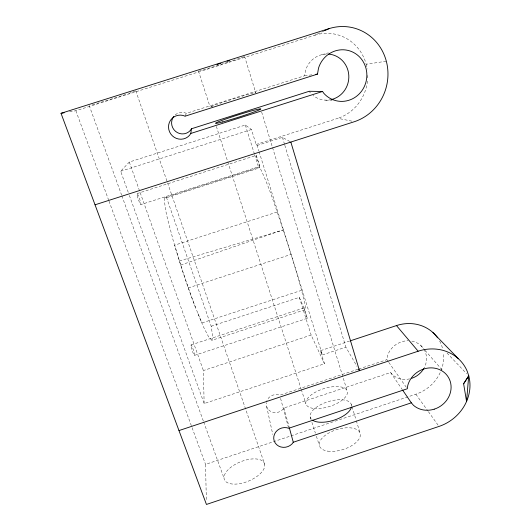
<?xml version="1.0" encoding="UTF-8"?>
<svg xmlns="http://www.w3.org/2000/svg" width="531" height="531" viewBox="0 0 531 531"><rect width="100%" height="100%" fill="white"/><g stroke="black" fill="none" stroke-linecap="round" stroke-linejoin="round"><path stroke-width="0.4" stroke-dasharray="2.65 1.99" d="M137.051 193.603L256.227 155.397L259.719 166.429L140.861 204.594M388.32 361.711L386.893 359.686L387.298 356.6A20.444 18.804 -33.5 0 1 408.16 340.756M175.23 114.888A10.866 10.62 53.3 0 1 184.416 112.632L186.348 113.349L304.628 75.767L305.517 70.484A23.079 22.143 -80.6 0 1 326.346 54.049M164.471 197.698L259.672 167.119C269.96 188.166 276.571 210.78 284.198 232.89A71.194 3.339 72 0 1 301.581 290.324L305.298 305.703L305.418 309.626L211.949 340.298L212.672 336.276L211.192 326.24L166.575 197.718L164.471 197.698C164.577 212.002 169.688 225.675 172.92 239.468C179.67 262.745 187.211 285.797 195.873 308.445M259.719 166.429L256.227 155.397M191.094 344.924L303.898 307.914L307.296 318.315L194.465 355.385M307.296 318.315L303.898 307.914M185.053 116.196L186.348 113.349M409.587 378.895A20.444 18.804 -33.5 0 1 392.555 374.806L390.617 372.536L283.932 407.981L282.877 409.421A9.671 8.954 -17.9 0 1 271.733 411.903A9.671 8.954 -17.9 0 1 266.316 402.77M166.575 197.718L258.836 168.088L259.672 167.119M128.243 192.315L120.683 171.267L129.312 162.048L245.342 125.031L251.448 129.511L256.115 144.485L257.143 145.441L258.862 150.963M69.614 111.815L75.86 110.727L314.856 35.205L323.857 31.044M180.679 265.075L283.189 229.837M206.333 499.545L205.537 464.373L415.859 394.208A38.478 35.404 -33.5 0 0 443.412 352.863M129.365 195.428L204.136 403.567L324.474 363.748L320.405 350.699L349.418 341.121M357.947 369.284L279.711 395.23L277.992 394.699A9.671 8.954 -17.9 0 0 266.469 401.994M358.73 369.025L386.893 359.686M204.136 403.567L203.393 370.558L311.139 335.061L324.474 363.748M320.405 350.699L322.397 354.907L345.873 347.161L357.011 366.41M301.581 290.324L201.86 322.961L195.461 307.409A71.493 6.08 71.9 0 1 181.078 266.343L174.639 245.183L277.169 212.022M211.192 326.24L299.331 297.367L303.301 306.553L305.418 309.626M188.299 287.902L291.088 254.409M256.115 144.485L337.895 118.313L353.653 121.519M257.143 145.441L282.419 137.35L290.842 142.062M120.683 171.267L251.448 129.511M179.385 260.953L283.249 230.009M321.992 54.627L328.311 52.854M314.856 35.205A43.024 41.279 -80.7 0 1 366.198 64.238L386.322 61.218M304.628 75.767L311.87 74.838M325.676 100.14L332.087 100.664M211.949 340.298L208.869 337.331L203.559 327.043L197.18 311.75M446.989 352.996L466.557 373.612M420.804 345.495L424.548 349.776M425.079 350.387L442.19 369.954M415.859 394.208L427.92 410.994M428.404 411.664L439.018 426.439M388.798 362.388L407.323 388.745M309.221 91.279L310.356 92.938M390.617 372.536L402.126 389.362M75.86 110.727L108.709 200.306M108.994 201.09L191.83 426.984M192.116 427.76L205.537 464.373M89.195 105.483L121.626 195.136M121.904 195.912L203.406 421.209M203.692 421.986L223.996 478.119M129.312 162.048L203.393 370.558M135.783 90.774L264.677 464.306A21.605 10.434 -22.1 0 1 236.023 484.086A21.605 10.434 -22.1 0 1 232.439 466.125A21.605 10.434 -22.1 0 1 264.677 464.306M198.468 70.995L210.077 106.957M216.363 126.424L227.553 161.079M227.806 161.862L301.031 388.665M301.283 389.455L305.863 403.626M310.17 416.974L310.914 419.284M311.909 422.364L315.394 433.143M316.383 436.223L319.37 445.463M245.342 125.031L254.415 153.997M254.661 154.78L258.836 168.088M299.331 297.367L311.139 335.061M259.108 151.753L322.397 354.907M244.572 56.359L255.67 92.553M261.677 112.141L347.221 391.048M351.336 404.476L351.814 406.023M352.046 406.799L356.089 419.968M356.328 420.738L360.124 433.13M282.419 137.35L284.57 144.472M284.808 145.268L345.873 347.161M283.932 407.981L289.156 427.11M280.567 398.376L288.652 428.291M266.668 406.653L272.788 434.517M439.648 341.101A38.478 35.404 -33.5 0 1 442.515 348.283M135.438 91.033A24.559 0.551 -17.4 0 1 126.717 94.113M125.92 94.372A24.559 0.551 -17.4 0 1 90.801 105.125M243.756 56.764A24.2 0.551 -17.6 0 1 228.649 61.948M227.852 62.207A24.2 0.551 -17.6 0 1 206.605 68.824M205.975 69.01A24.2 0.551 -17.6 0 1 202.152 70.112M201.388 70.318A24.2 0.551 -17.6 0 1 199.583 70.789M311.385 419.251A21.519 9.717 -17.4 0 1 328.297 401.602A21.519 9.717 -17.4 0 1 351.442 407.091M212.699 106.472A23.922 0.637 -17.6 0 1 211.139 106.85M211.092 106.465A23.922 0.637 -17.6 0 1 238.996 97.193A23.922 0.637 -17.6 0 1 255.013 92.932M423.95 349.279A20.444 18.804 -33.5 0 1 424.189 367.857M411.857 341.108A20.444 18.804 -33.5 0 1 423.506 348.595M331.404 99.549A23.079 22.143 -80.6 0 1 313.018 95.454M366.198 64.238A43.894 42.122 -80.8 0 1 367.2 68.99M367.737 75.435A43.894 42.122 -80.8 0 1 367.704 77.871M367.452 81.097A43.894 42.122 -80.8 0 1 337.895 118.313M327.8 451.138A21.3 10.447 -17.3 0 0 360.29 435.924A21.3 10.447 -17.3 0 0 331.384 431.663A21.3 10.447 -17.3 0 0 327.8 451.138M191.246 346.849A5.509 0.617 72.6 0 0 194.28 355.352A5.509 0.617 72.6 0 0 192.799 348.276A5.509 0.617 72.6 0 0 191.246 346.849M137.204 195.534A5.821 0.684 71.1 0 0 140.649 204.528A5.821 0.684 71.1 0 0 139.003 197.24A5.821 0.684 71.1 0 0 137.204 195.534M314.146 408.492A21.625 9.366 -17.4 0 0 347.294 393.577A21.625 9.366 -17.4 0 0 318.388 390.71A21.625 9.366 -17.4 0 0 314.146 408.492"/><path stroke-width="0.8" d="M190.788 133.46L191.459 128.781L309.221 91.279L322.569 91.471L323.83 93.33A25.86 24.718 -78.5 0 0 361.724 90.967A25.86 24.718 -78.5 0 0 353.586 52.503A25.86 24.718 -78.5 0 0 318.507 68.187L317.498 74.108L185.053 116.196L182.89 115.406A12.167 11.888 51.7 0 0 169.343 122.522A12.167 11.888 51.7 0 0 174.268 137.323A12.167 11.888 51.7 0 0 189.514 135.339L190.788 133.46L322.569 91.471M468.72 375.702L466.563 401.489L463.616 383.78L468.72 375.702L467.167 371.136A42.613 38.71 -33.2 0 0 418.156 351.217L396.471 325.583L350.201 340.862M463.616 383.78L468.793 375.968A42.613 38.71 -33.2 0 1 439.024 426.42L206.446 504.45L61.019 113.315L329.107 28.614A48.208 46.071 -78.6 0 1 386.322 61.218A49.177 47.013 -78.7 0 1 354.436 121.679L95.036 204.807M191.459 128.781L190.324 130.453A10.866 10.62 53.3 0 1 175.489 131.316A10.866 10.62 53.3 0 1 173.796 116.402M434.212 409.169A22.634 20.563 -33.2 0 1 413.476 405.319L411.339 402.83L293.285 442.25L292.11 443.836A10.72 9.804 -18.2 0 1 278.536 446.033A10.72 9.804 -18.2 0 1 274.56 434.073A10.72 9.804 -18.2 0 1 286.753 427.72L288.652 428.291L407.323 388.745L407.788 385.36A22.634 20.563 -33.2 0 1 431.059 367.864A22.634 20.563 -33.2 0 1 451.025 385.479A22.634 20.563 -33.2 0 1 434.623 409.036L434.225 409.175M324.607 30.698L329.107 28.614M178.974 430.568L418.156 351.217M61.019 113.315L64.145 112.771M315.892 74.32L317.498 74.108M432.991 332.592L458.432 358.77M402.591 390.039L411.339 402.83M358.664 369.264L359.487 370.684L290.842 142.062M289.368 427.906L293.285 442.25M217.013 64.523A24.2 0.551 -17.6 0 1 220.883 63.289M227.062 61.35A24.2 0.551 -17.6 0 1 229.292 60.66M351.442 407.091A21.519 9.717 -17.4 0 1 334.703 419.941A21.519 9.717 -17.4 0 1 312.507 420.187M423.831 368.507A20.444 18.804 -33.5 0 1 411.764 378.298M328.523 54.096A23.079 22.143 -80.6 0 1 348.787 75.276A23.079 22.143 -80.6 0 1 331.404 99.549M396.471 325.583A38.478 35.404 -33.5 0 1 437.61 337.822M222.409 121.977A23.795 1.168 -17.6 0 0 260.09 109.486A23.795 1.168 -17.6 0 0 231.576 117.026A23.795 1.168 -17.6 0 0 222.409 121.977"/></g></svg>
